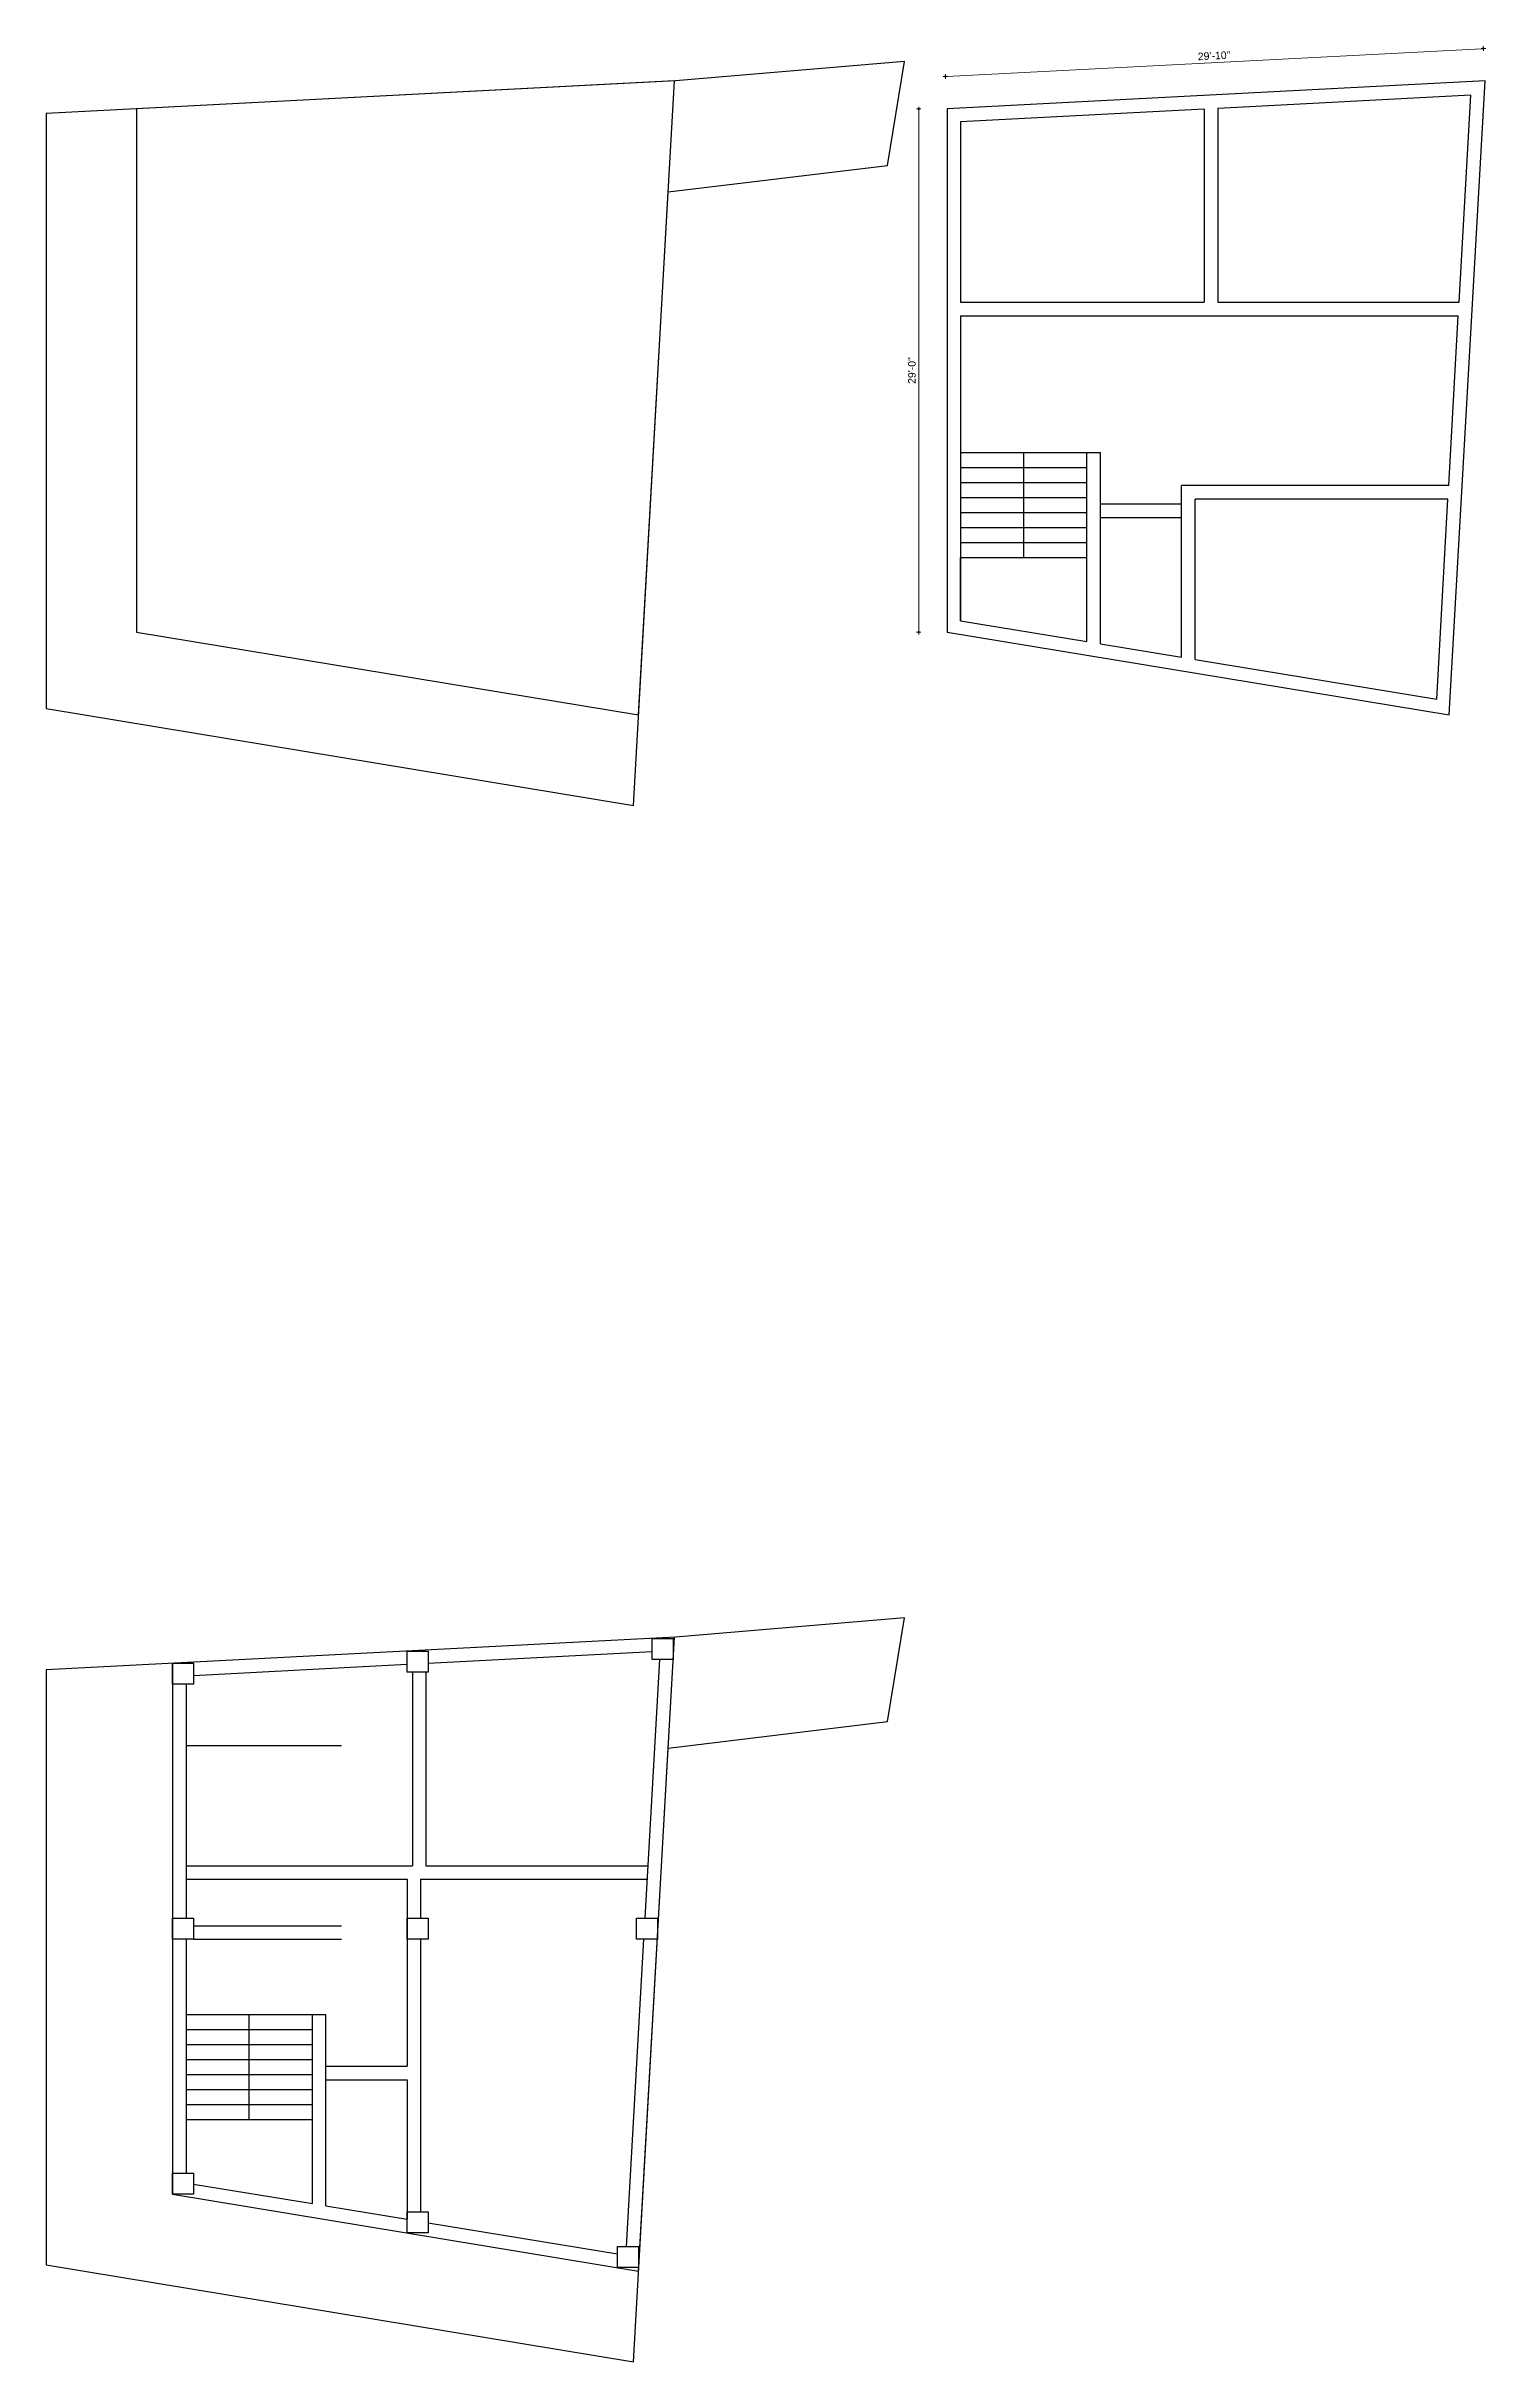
# Model space of a CAD drawing. Header units: inches. Extents: x 21707 to 1971361, y -855114 to -7342.
# Drawn here: x 27634 to 28591, y -12014 to -10473 of the extents above; entities that cross this region are included whole.
import ezdxf

# ---------------------------------------------------------------- set-up
doc = ezdxf.new("R2010")
doc.units = ezdxf.units.IN
doc.header["$LTSCALE"] = 0.5
doc.header["$MEASUREMENT"] = 0
doc.header["$PDMODE"] = 66
doc.layers.add('hatch', color=9, linetype='Continuous', lineweight=0)
doc.layers.add('Toilet', color=7, linetype='Continuous', lineweight=25)
doc.styles.get("Standard").update_dxf_attribs({"font": 'arial.ttf'})
doc.dimstyles.new('S8', dxfattribs={"dimtxt": 5, "dimasz": 1, "dimexe": 6, "dimexo": 18, "dimgap": 1.9375, "dimtad": 1, "dimdec": 0, "dimzin": 3, "dimdsep": 46, "dimlunit": 4, "dimtxsty": 'Standard', "dimblk": 'dot 2', "dimcen": 12, "dimse1": 1, "dimse2": 1, "dimclrd": 1, "dimclre": 1, "dimclrt": 256, "dimadec": 0, "dimazin": 0, "dimtfac": 0.75, "dimtdec": 0, "dimtix": 1, "dimtmove": 1, "dimatfit": 3, "dimldrblk": 'DOT', "dimfxl": 1, "dimtolj": 1, "dimtzin": 0, "dimlwd": 9, "dimlwe": 9, "dimarcsym": 0})

# ---------------------------------------------------------------- blocks, each defined once
blk = doc.blocks.new('dot1')
at = {"layer": 'hatch'}
h = blk.add_hatch(color=256, dxfattribs=at)
edge = h.paths.add_edge_path()
edge.add_arc((0, 0), 1, 0, 360)
for p, q in [((3, 0), (-3, 0)), ((0, 3), (0, -3))]:
    blk.add_line(p, q, dxfattribs=at)
blk.add_circle((0, 0), 1, dxfattribs=at)
blk = doc.blocks.new('dot 2')
at = {"layer": 'hatch', "xscale": 0.5, "yscale": 0.5, "zscale": 0.5}
blk.add_blockref('dot1', (0, 0), dxfattribs=at)
blk = doc.blocks.new('*D912')
at = {"layer": 'Defpoints', "color": 0, "transparency": 16777216}
for p in [(28231.8, -10493.1), (28590.8, -10496.1), (28232.9, -10514.7)]:
    blk.add_point(p, dxfattribs=at)
at = {"layer": 'Toilet', "color": 1, "lineweight": 9, "transparency": 16777216}
blk.add_line((28588.7, -10474.6), (28232.8, -10493.1), dxfattribs=at)
for p, rotation in [((28589.7, -10474.5), 2.975964946167994), ((28231.8, -10493.1), 182.975964946168)]:
    blk.add_blockref('dot 2', p, dxfattribs=dict(at, rotation=rotation))
at = {"layer": 'Toilet', "transparency": 16777216, "insert": (28410.5, -10479.3), "char_height": 5, "attachment_point": 5, "rotation": 2.976}
blk.add_mtext('\\A1;29\'-10"', dxfattribs=at)
blk = doc.blocks.new('_Dot')
at = {"color": 0, "linetype": 'ByBlock', "lineweight": -2}
blk.add_line((-0.5, 0), (-1, 0), dxfattribs=at)
at = {"color": 0, "linetype": 'ByBlock', "const_width": 0.5}
blk.add_lwpolyline([(-0.25, 0, 1), (0.25, 0, 1)], format="xyb", close=True, dxfattribs=at)
blk = doc.blocks.new('*D913')
at = {"layer": 'Defpoints', "color": 0, "transparency": 16777216}
for p in [(28232.9, -10514.7), (28214, -10862.9), (28232.9, -10862.9)]:
    blk.add_point(p, dxfattribs=at)
at = {"layer": 'Toilet', "color": 1, "lineweight": 9, "transparency": 16777216}
blk.add_line((28214, -10515.7), (28214, -10861.9), dxfattribs=at)
for p, rotation in [((28214, -10514.7), 90), ((28214, -10862.9), 270)]:
    blk.add_blockref('dot 2', p, dxfattribs=dict(at, rotation=rotation))
at = {"layer": 'Toilet', "transparency": 16777216, "insert": (28209.5, -10688.8), "char_height": 5, "attachment_point": 5, "rotation": 90}
blk.add_mtext('\\A1;29\'-0"', dxfattribs=at)

msp = doc.modelspace()

# ---------------------------------------------------------------- linework, layer by layer
at = {"layer": 'Toilet'}
for p, q in [((28027.7, -10918), (28051.5, -10496.1)), ((28581.3, -10505.6), (28412.9, -10514.4)), ((28573.5, -10643.3), (28581.3, -10505.6)), ((27693.6, -10514.7), (27693.6, -10862.9)), ((28403.9, -10514.8), (28241.9, -10523.3)), ((28241.9, -10523.3), (28241.9, -10643.3)), ((28403.9, -10514.8), (28403.9, -10643.3)), ((28412.9, -10514.4), (28412.9, -10643.3)), ((28241.9, -10643.3), (28403.9, -10643.3)), ((28412.9, -10643.3), (28573.5, -10643.3)), ((28241.9, -10652.3), (28573, -10652.3)), ((28241.9, -10652.3), (28241.9, -10855.3)), ((28566.6, -10765.3), (28573, -10652.3)), ((28241.9, -10743.3), (28325.9, -10743.3)), ((28241.9, -10753.3), (28325.9, -10753.3)), ((28283.9, -10813.3), (28283.9, -10743.3)), ((28325.9, -10869.1), (28325.9, -10743.3)), ((28325.9, -10743.3), (28334.9, -10743.3)), ((28334.9, -10870.6), (28334.9, -10743.3)), ((28241.9, -10763.3), (28325.9, -10763.3)), ((28388.9, -10879.5), (28388.9, -10765.3)), ((28566.6, -10765.3), (28388.9, -10765.3)), ((28241.9, -10773.3), (28325.9, -10773.3)), ((28241.9, -10783.3), (28325.9, -10783.3)), ((28334.9, -10777.6), (28388.9, -10777.6)), ((28397.9, -10881), (28397.9, -10774.3)), ((28566.1, -10774.3), (28397.9, -10774.3)), ((28558.6, -10907.5), (28566.1, -10774.3)), ((28241.9, -10793.3), (28325.9, -10793.3)), ((28334.9, -10786.6), (28388.9, -10786.6)), ((28241.9, -10803.3), (28325.9, -10803.3)), ((28241.9, -10855.3), (28241.9, -10813.3)), ((28241.9, -10813.3), (28325.9, -10813.3)), ((27693.6, -10862.9), (28027.7, -10918)), ((28241.9, -10855.3), (28325.9, -10869.1)), ((28334.9, -10870.6), (28388.9, -10879.5)), ((28397.9, -10881), (28558.6, -10907.5)), ((28027.7, -11953.6), (28051.5, -11531.7)), ((27717.6, -11549.1), (27717.6, -11902.5)), ((27873.6, -11550), (27731.6, -11557.4)), ((27877.2, -11555), (27877.2, -11683.8)), ((27886.2, -11555), (27886.2, -11683.8)), ((28036.7, -11541.5), (27887.6, -11549.2)), ((28032, -11718.8), (28041.7, -11546.5)), ((27726.6, -11563.1), (27726.6, -11718.8)), ((27726.6, -11603.8), (27830, -11603.8)), ((27726.6, -11683.8), (27877.2, -11683.8)), ((27726.6, -11692.8), (27873.6, -11692.8)), ((27873.6, -11692.8), (27873.6, -11817.2)), ((27882.6, -11692.8), (27882.6, -11718.8)), ((27882.6, -11692.8), (28033.4, -11692.8)), ((27886.2, -11683.8), (28033.9, -11683.8)), ((27731.6, -11723.8), (27830, -11723.8)), ((27726.6, -11732.8), (27726.6, -11888.5)), ((27731.6, -11732.8), (27830, -11732.8)), ((27882.6, -11732.8), (27882.6, -11914.2)), ((28019.6, -11937.3), (28031.2, -11732.8)), ((27726.6, -11782.8), (27810.6, -11782.8)), ((27768.6, -11852.8), (27768.6, -11782.8)), ((27810.6, -11908.7), (27810.6, -11782.8)), ((27810.6, -11782.8), (27819.6, -11782.8)), ((27819.6, -11910.2), (27819.6, -11782.8)), ((27726.6, -11792.8), (27810.6, -11792.8)), ((27726.6, -11802.8), (27810.6, -11802.8)), ((27726.6, -11812.8), (27810.6, -11812.8)), ((27819.6, -11817.2), (27873.6, -11817.2)), ((27726.6, -11822.8), (27810.6, -11822.8)), ((27726.6, -11832.8), (27810.6, -11832.8)), ((27819.6, -11826.2), (27873.6, -11826.2)), ((27873.6, -11826.2), (27873.6, -11919.1)), ((27726.6, -11842.8), (27810.6, -11842.8)), ((27726.6, -11852.8), (27810.6, -11852.8)), ((27717.6, -11902.5), (28027.7, -11953.6)), ((27731.6, -11895.7), (27810.6, -11908.7)), ((27819.6, -11910.2), (27873.6, -11919.1)), ((27887.6, -11921.4), (28013.7, -11942.2))]:
    msp.add_line(p, q, dxfattribs=at)
for points in [[(28047.4, -10569.9), (28193.3, -10552.3), (28204.5, -10483.2), (28052.1, -10496.1), (27633.6, -10517.8), (27633.6, -10913.8), (28024.3, -10978.3)], [(28051.5, -10496.1), (27693.6, -10514.7), (27693.6, -10862.9), (28027.7, -10918)], [(28590.8, -10496.1), (28232.9, -10514.7), (28232.9, -10862.9), (28567, -10918)], [(28047.4, -11605.5), (28193.3, -11587.9), (28204.5, -11518.8), (28052.1, -11531.7), (27633.6, -11553.4), (27633.6, -11949.4), (28024.3, -12013.9)], [(27873.6, -11541), (27887.6, -11541), (27887.6, -11555), (27873.6, -11555)], [(28036.7, -11532.5), (28050.7, -11532.5), (28050.7, -11546.5), (28036.7, -11546.5)], [(27717.6, -11549.1), (27731.6, -11549.1), (27731.6, -11563.1), (27717.6, -11563.1)], [(27717.6, -11718.8), (27731.6, -11718.8), (27731.6, -11732.8), (27717.6, -11732.8)], [(27873.6, -11718.8), (27887.6, -11718.8), (27887.6, -11732.8), (27873.6, -11732.8)], [(28026.2, -11718.8), (28040.2, -11718.8), (28040.2, -11732.8), (28026.2, -11732.8)], [(27717.6, -11888.5), (27731.6, -11888.5), (27731.6, -11902.5), (27717.6, -11902.5)], [(27873.6, -11914.2), (27887.6, -11914.2), (27887.6, -11928.2), (27873.6, -11928.2)], [(28013.7, -11937.3), (28027.7, -11937.3), (28027.7, -11951.3), (28013.7, -11951.3)]]:
    msp.add_lwpolyline(points, close=True, dxfattribs=at)

# ---------------------------------------------------------------- dimensions: what is measured, and where the dimension line sits
dim = msp.add_aligned_dim(p1=(28590.8, -10496.1), p2=(28232.9, -10514.7), distance=-21.6, dimstyle='S8', override={"dimfxl": 2, "dimfxlon": 1, "dimarcsym": 1}, dxfattribs=at)
dim.commit()
dim.dimension.update_dxf_attribs({"geometry": '*D912', "text_midpoint": (28410.5, -10479.3)})
dim = msp.add_linear_dim(base=(28214, -10862.9), p1=(28232.9, -10514.7), p2=(28232.9, -10862.9), angle=90, dimstyle='S8', override={"dimfxl": 2, "dimfxlon": 1, "dimarcsym": 1}, dxfattribs=at)
dim.commit()
dim.dimension.update_dxf_attribs({"geometry": '*D913', "text_midpoint": (28209.5, -10688.8)})

doc.saveas('drawing.dxf')
